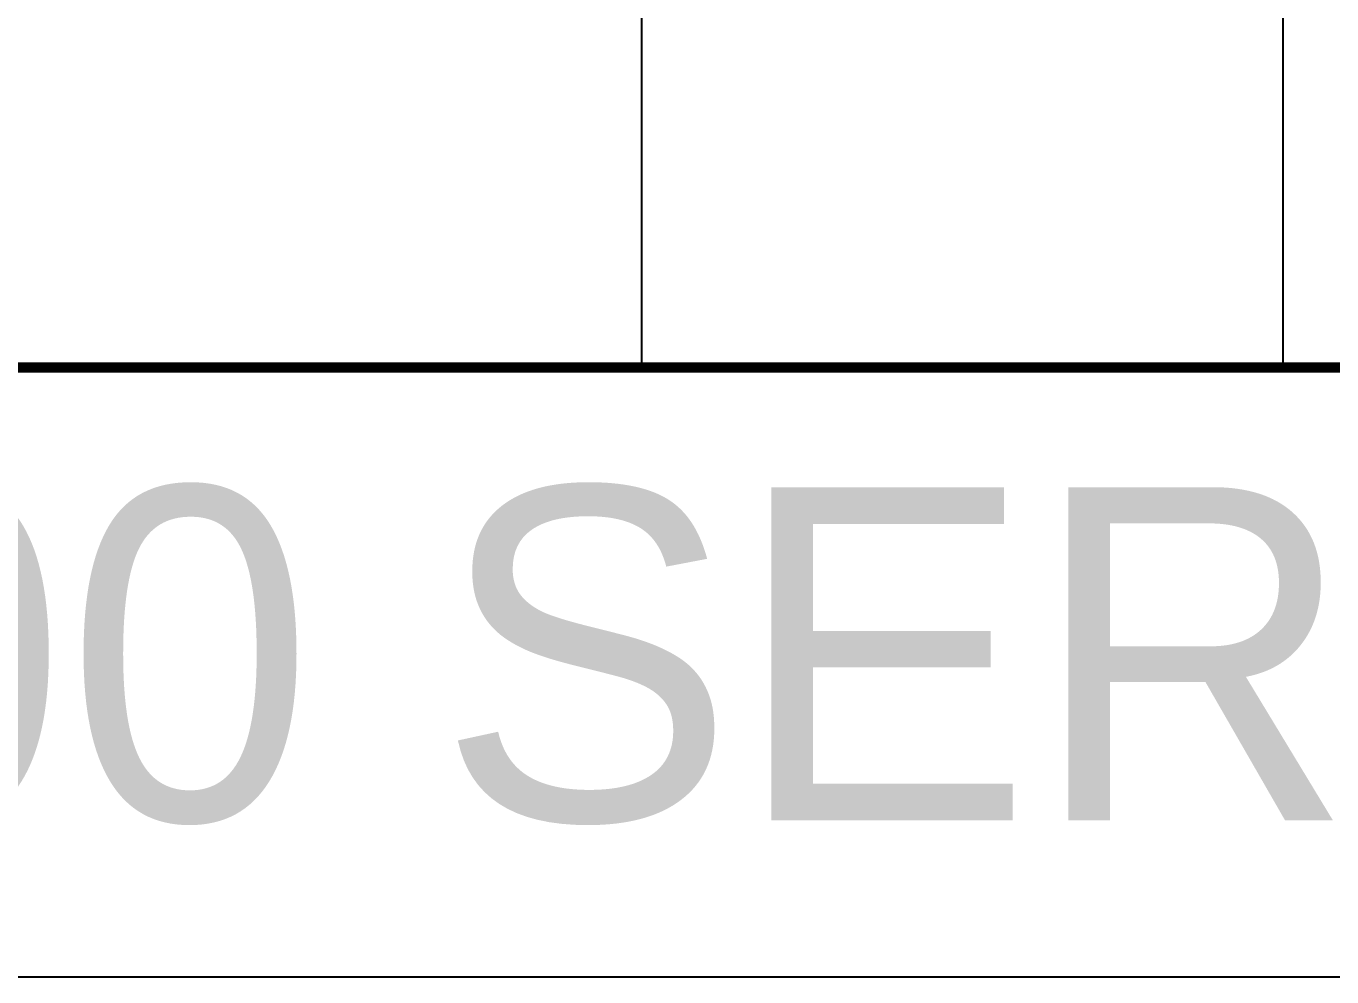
# Model space of a CAD drawing. Extents: x 0 to 139, y -15 to 75.
# Drawn here: x 31.69 to 63.05, y -14.75 to 8.08 of the extents above; entities that cross this region are included whole.
import ezdxf

# ---------------------------------------------------------------- set-up
doc = ezdxf.new("R2010")
doc.units = 0
doc.header["$MEASUREMENT"] = 0
doc.layers.add('TITLE', color=7, linetype='CONTINUOUS')
doc.styles.add('CITYBLUEPRINT', font='cibt____.pfb')

msp = doc.modelspace()

# ---------------------------------------------------------------- linework, layer by layer
at = {"layer": 'TITLE'}
for p, q in [((46.4693335, 74.8789502), (46.4693335, -0.1210498)), ((61.875778, 74.8789502), (61.875778, -0.1210498)), ((5.25, -14.75), (133.9080005, -14.75))]:
    msp.add_line(p, q, dxfattribs=at)
at = {"layer": 'TITLE', "const_width": 0.25}
msp.add_lwpolyline([(0.25, -0.1210498), (138.9080005, -0.1210498)], dxfattribs=at)

# ---------------------------------------------------------------- texts
at = {"layer": 'TITLE', "style": 'CITYBLUEPRINT'}
msp.add_text('T14000 SERIES', height=8, dxfattribs=at).set_placement((2.320764, -10.9933828))

doc.saveas('drawing.dxf')
